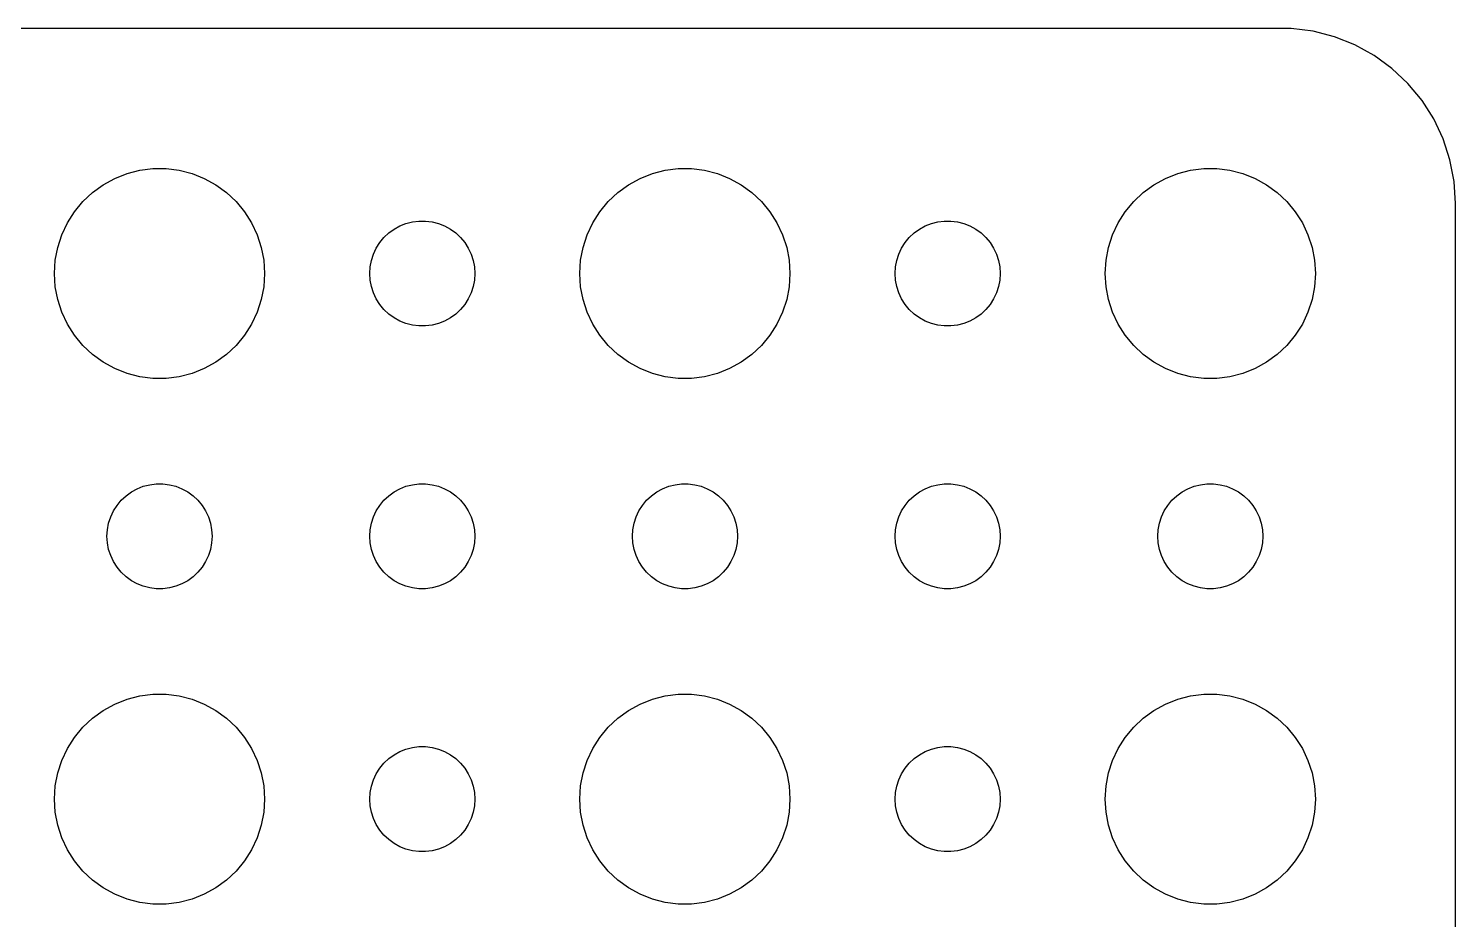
# Model space of a CAD drawing. Header units: metres. Extents: x -37 to 37, y 140 to 346.
# Drawn here: x -3.74 to 37, y 320.57 to 345.99 of the extents above; entities that cross this region are included whole.
import ezdxf

# ---------------------------------------------------------------- set-up
doc = ezdxf.new("R2010")
doc.units = ezdxf.units.M

msp = doc.modelspace()

# ---------------------------------------------------------------- linework, layer by layer
for p, q in [((32.3139, 345.99), (-32.3139, 345.99)), ((32.9369, 345.911), (32.3139, 345.99)), ((33.5451, 345.755), (32.9369, 345.911)), ((34.1289, 345.524), (33.5451, 345.755)), ((34.6791, 345.222), (34.1289, 345.524)), ((35.1871, 344.853), (34.6791, 345.222)), ((35.6448, 344.423), (35.1871, 344.853)), ((36.0451, 343.939), (35.6448, 344.423)), ((36.3815, 343.409), (36.0451, 343.939)), ((36.6489, 342.841), (36.3815, 343.409)), ((36.8429, 342.243), (36.6489, 342.841)), ((36.9606, 341.627), (36.8429, 342.243)), ((-1.27733, 341.714), (-0.92705, 341.853)), ((-0.92705, 341.853), (-0.56213, 341.947)), ((-0.56213, 341.947), (-0.18837, 341.994)), ((-0.18837, 341.994), (0.18837, 341.994)), ((0.18837, 341.994), (0.56213, 341.947)), ((0.56213, 341.947), (0.92705, 341.853)), ((0.92705, 341.853), (1.27733, 341.714)), ((13.7227, 341.714), (14.0729, 341.853)), ((14.0729, 341.853), (14.4379, 341.947)), ((14.4379, 341.947), (14.8116, 341.994)), ((14.8116, 341.994), (15.1884, 341.994)), ((15.1884, 341.994), (15.5621, 341.947)), ((15.5621, 341.947), (15.927, 341.853)), ((15.927, 341.853), (16.2773, 341.714)), ((28.7227, 341.714), (29.0729, 341.853)), ((29.0729, 341.853), (29.4379, 341.947)), ((29.4379, 341.947), (29.8116, 341.994)), ((29.8116, 341.994), (30.1884, 341.994)), ((30.1884, 341.994), (30.5621, 341.947)), ((30.5621, 341.947), (30.927, 341.853)), ((30.927, 341.853), (31.2773, 341.714)), ((-1.91226, 341.312), (-1.60747, 341.533)), ((-1.60747, 341.533), (-1.27733, 341.714)), ((1.27733, 341.714), (1.60747, 341.533)), ((1.60747, 341.533), (1.91226, 341.312)), ((13.0877, 341.312), (13.3925, 341.533)), ((13.3925, 341.533), (13.7227, 341.714)), ((16.2773, 341.714), (16.6075, 341.533)), ((16.6075, 341.533), (16.9123, 341.312)), ((28.0877, 341.312), (28.3925, 341.533)), ((28.3925, 341.533), (28.7227, 341.714)), ((31.2773, 341.714), (31.6075, 341.533)), ((31.6075, 341.533), (31.9123, 341.312)), ((37, 341), (36.9606, 341.627)), ((-2.42705, 340.763), (-2.1869, 341.054)), ((-2.1869, 341.054), (-1.91226, 341.312)), ((1.91226, 341.312), (2.1869, 341.054)), ((2.1869, 341.054), (2.42705, 340.763)), ((12.5729, 340.763), (12.8131, 341.054)), ((12.8131, 341.054), (13.0877, 341.312)), ((16.9123, 341.312), (17.1869, 341.054)), ((17.1869, 341.054), (17.427, 340.763)), ((27.5729, 340.763), (27.8131, 341.054)), ((27.8131, 341.054), (28.0877, 341.312)), ((31.9123, 341.312), (32.1869, 341.054)), ((32.1869, 341.054), (32.427, 340.763)), ((37, 307), (37, 341)), ((-2.62891, 340.445), (-2.42705, 340.763)), ((2.42705, 340.763), (2.62891, 340.445)), ((12.3711, 340.445), (12.5729, 340.763)), ((17.427, 340.763), (17.6289, 340.445)), ((27.3711, 340.445), (27.5729, 340.763)), ((32.427, 340.763), (32.6289, 340.445)), ((-2.78932, 340.104), (-2.62891, 340.445)), ((2.62891, 340.445), (2.78932, 340.104)), ((6.54385, 340.156), (6.69626, 340.266)), ((6.69626, 340.266), (6.86133, 340.357)), ((6.86133, 340.357), (7.03647, 340.427)), ((7.03647, 340.427), (7.21892, 340.473)), ((7.21892, 340.473), (7.40581, 340.497)), ((7.40581, 340.497), (7.59418, 340.497)), ((7.59418, 340.497), (7.78107, 340.473)), ((7.78107, 340.473), (7.96352, 340.427)), ((7.96352, 340.427), (8.13866, 340.357)), ((8.13866, 340.357), (8.30373, 340.266)), ((8.30373, 340.266), (8.45613, 340.156)), ((12.2107, 340.104), (12.3711, 340.445)), ((17.6289, 340.445), (17.7893, 340.104)), ((21.5439, 340.156), (21.6963, 340.266)), ((21.6963, 340.266), (21.8613, 340.357)), ((21.8613, 340.357), (22.0365, 340.427)), ((22.0365, 340.427), (22.2189, 340.473)), ((22.2189, 340.473), (22.4058, 340.497)), ((22.4058, 340.497), (22.5942, 340.497)), ((22.5942, 340.497), (22.7811, 340.473)), ((22.7811, 340.473), (22.9635, 340.427)), ((22.9635, 340.427), (23.1387, 340.357)), ((23.1387, 340.357), (23.3037, 340.266)), ((23.3037, 340.266), (23.4561, 340.156)), ((27.2107, 340.104), (27.3711, 340.445)), ((32.6289, 340.445), (32.7893, 340.104)), ((-2.90575, 339.746), (-2.78932, 340.104)), ((2.78932, 340.104), (2.90575, 339.746)), ((6.18553, 339.723), (6.28647, 339.882)), ((6.28647, 339.882), (6.40654, 340.027)), ((6.40654, 340.027), (6.54385, 340.156)), ((8.45613, 340.156), (8.59344, 340.027)), ((8.59344, 340.027), (8.71352, 339.882)), ((8.71352, 339.882), (8.81445, 339.723)), ((12.0942, 339.746), (12.2107, 340.104)), ((17.7893, 340.104), (17.9057, 339.746)), ((21.1855, 339.723), (21.2865, 339.882)), ((21.2865, 339.882), (21.4065, 340.027)), ((21.4065, 340.027), (21.5439, 340.156)), ((23.4561, 340.156), (23.5934, 340.027)), ((23.5934, 340.027), (23.7135, 339.882)), ((23.7135, 339.882), (23.8145, 339.723)), ((27.0942, 339.746), (27.2107, 340.104)), ((32.7893, 340.104), (32.9057, 339.746)), ((-3, 339), (-2.97633, 339.376)), ((-2.97633, 339.376), (-2.90575, 339.746)), ((2.90575, 339.746), (2.97633, 339.376)), ((2.97633, 339.376), (3, 339)), ((6.01183, 339.188), (6.04712, 339.373)), ((6.04712, 339.373), (6.10533, 339.552)), ((6.10533, 339.552), (6.18553, 339.723)), ((8.81445, 339.723), (8.89465, 339.552)), ((8.89465, 339.552), (8.95287, 339.373)), ((8.95287, 339.373), (8.98816, 339.188)), ((12, 339), (12.0237, 339.376)), ((12.0237, 339.376), (12.0942, 339.746)), ((17.9057, 339.746), (17.9763, 339.376)), ((17.9763, 339.376), (18, 339)), ((21.0118, 339.188), (21.0471, 339.373)), ((21.0471, 339.373), (21.1053, 339.552)), ((21.1053, 339.552), (21.1855, 339.723)), ((23.8145, 339.723), (23.8947, 339.552)), ((23.8947, 339.552), (23.9529, 339.373)), ((23.9529, 339.373), (23.9882, 339.188)), ((27, 339), (27.0237, 339.376)), ((27.0237, 339.376), (27.0942, 339.746)), ((32.9057, 339.746), (32.9763, 339.376)), ((32.9763, 339.376), (33, 339)), ((-2.97633, 338.624), (-3, 339)), ((3, 339), (2.97633, 338.624)), ((6, 339), (6.01183, 339.188)), ((6.01183, 338.812), (6, 339)), ((8.98816, 339.188), (9, 339)), ((9, 339), (8.98816, 338.812)), ((12.0237, 338.624), (12, 339)), ((18, 339), (17.9763, 338.624)), ((21, 339), (21.0118, 339.188)), ((21.0118, 338.812), (21, 339)), ((23.9882, 339.188), (24, 339)), ((24, 339), (23.9882, 338.812)), ((27.0237, 338.624), (27, 339)), ((33, 339), (32.9763, 338.624)), ((-2.90575, 338.254), (-2.97633, 338.624)), ((2.97633, 338.624), (2.90575, 338.254)), ((6.04712, 338.627), (6.01183, 338.812)), ((6.10533, 338.448), (6.04712, 338.627)), ((8.95287, 338.627), (8.89465, 338.448)), ((8.98816, 338.812), (8.95287, 338.627)), ((12.0942, 338.254), (12.0237, 338.624)), ((17.9763, 338.624), (17.9057, 338.254)), ((21.0471, 338.627), (21.0118, 338.812)), ((21.1053, 338.448), (21.0471, 338.627)), ((23.9529, 338.627), (23.8947, 338.448)), ((23.9882, 338.812), (23.9529, 338.627)), ((27.0942, 338.254), (27.0237, 338.624)), ((32.9763, 338.624), (32.9057, 338.254)), ((-2.78932, 337.896), (-2.90575, 338.254)), ((2.90575, 338.254), (2.78932, 337.896)), ((6.18553, 338.277), (6.10533, 338.448)), ((6.28647, 338.118), (6.18553, 338.277)), ((8.81445, 338.277), (8.71352, 338.118)), ((8.89465, 338.448), (8.81445, 338.277)), ((12.2107, 337.896), (12.0942, 338.254)), ((17.9057, 338.254), (17.7893, 337.896)), ((21.1855, 338.277), (21.1053, 338.448)), ((21.2865, 338.118), (21.1855, 338.277)), ((23.8145, 338.277), (23.7135, 338.118)), ((23.8947, 338.448), (23.8145, 338.277)), ((27.2107, 337.896), (27.0942, 338.254)), ((32.9057, 338.254), (32.7893, 337.896)), ((-2.62891, 337.555), (-2.78932, 337.896)), ((2.78932, 337.896), (2.62891, 337.555)), ((6.40654, 337.973), (6.28647, 338.118)), ((6.54385, 337.844), (6.40654, 337.973)), ((6.69626, 337.734), (6.54385, 337.844)), ((8.45613, 337.844), (8.30373, 337.734)), ((8.59344, 337.973), (8.45613, 337.844)), ((8.71352, 338.118), (8.59344, 337.973)), ((12.3711, 337.555), (12.2107, 337.896)), ((17.7893, 337.896), (17.6289, 337.555)), ((21.4065, 337.973), (21.2865, 338.118)), ((21.5439, 337.844), (21.4065, 337.973)), ((21.6963, 337.734), (21.5439, 337.844)), ((23.4561, 337.844), (23.3037, 337.734)), ((23.5934, 337.973), (23.4561, 337.844)), ((23.7135, 338.118), (23.5934, 337.973)), ((27.3711, 337.555), (27.2107, 337.896)), ((32.7893, 337.896), (32.6289, 337.555)), ((-2.42705, 337.237), (-2.62891, 337.555)), ((2.62891, 337.555), (2.42705, 337.237)), ((6.86133, 337.643), (6.69626, 337.734)), ((7.03647, 337.573), (6.86133, 337.643)), ((7.21892, 337.527), (7.03647, 337.573)), ((7.40581, 337.503), (7.21892, 337.527)), ((7.59418, 337.503), (7.40581, 337.503)), ((7.78107, 337.527), (7.59418, 337.503)), ((7.96352, 337.573), (7.78107, 337.527)), ((8.13866, 337.643), (7.96352, 337.573)), ((8.30373, 337.734), (8.13866, 337.643)), ((12.5729, 337.237), (12.3711, 337.555)), ((17.6289, 337.555), (17.427, 337.237)), ((21.8613, 337.643), (21.6963, 337.734)), ((22.0365, 337.573), (21.8613, 337.643)), ((22.2189, 337.527), (22.0365, 337.573)), ((22.4058, 337.503), (22.2189, 337.527)), ((22.5942, 337.503), (22.4058, 337.503)), ((22.7811, 337.527), (22.5942, 337.503)), ((22.9635, 337.573), (22.7811, 337.527)), ((23.1387, 337.643), (22.9635, 337.573)), ((23.3037, 337.734), (23.1387, 337.643)), ((27.5729, 337.237), (27.3711, 337.555)), ((32.6289, 337.555), (32.427, 337.237)), ((-2.1869, 336.946), (-2.42705, 337.237)), ((-1.91226, 336.688), (-2.1869, 336.946)), ((2.1869, 336.946), (1.91226, 336.688)), ((2.42705, 337.237), (2.1869, 336.946)), ((12.8131, 336.946), (12.5729, 337.237)), ((13.0877, 336.688), (12.8131, 336.946)), ((17.1869, 336.946), (16.9123, 336.688)), ((17.427, 337.237), (17.1869, 336.946)), ((27.8131, 336.946), (27.5729, 337.237)), ((28.0877, 336.688), (27.8131, 336.946)), ((32.1869, 336.946), (31.9123, 336.688)), ((32.427, 337.237), (32.1869, 336.946)), ((-1.60747, 336.467), (-1.91226, 336.688)), ((1.91226, 336.688), (1.60747, 336.467)), ((13.3925, 336.467), (13.0877, 336.688)), ((16.9123, 336.688), (16.6075, 336.467)), ((28.3925, 336.467), (28.0877, 336.688)), ((31.9123, 336.688), (31.6075, 336.467)), ((-1.27733, 336.286), (-1.60747, 336.467)), ((-0.92705, 336.147), (-1.27733, 336.286)), ((-0.56213, 336.053), (-0.92705, 336.147)), ((0.92705, 336.147), (0.56213, 336.053)), ((1.27733, 336.286), (0.92705, 336.147)), ((1.60747, 336.467), (1.27733, 336.286)), ((13.7227, 336.286), (13.3925, 336.467)), ((14.0729, 336.147), (13.7227, 336.286)), ((14.4379, 336.053), (14.0729, 336.147)), ((15.927, 336.147), (15.5621, 336.053)), ((16.2773, 336.286), (15.927, 336.147)), ((16.6075, 336.467), (16.2773, 336.286)), ((28.7227, 336.286), (28.3925, 336.467)), ((29.0729, 336.147), (28.7227, 336.286)), ((29.4379, 336.053), (29.0729, 336.147)), ((30.927, 336.147), (30.5621, 336.053)), ((31.2773, 336.286), (30.927, 336.147)), ((31.6075, 336.467), (31.2773, 336.286)), ((-0.18837, 336.006), (-0.56213, 336.053)), ((0.18837, 336.006), (-0.18837, 336.006)), ((0.56213, 336.053), (0.18837, 336.006)), ((14.8116, 336.006), (14.4379, 336.053)), ((15.1884, 336.006), (14.8116, 336.006)), ((15.5621, 336.053), (15.1884, 336.006)), ((29.8116, 336.006), (29.4379, 336.053)), ((30.1884, 336.006), (29.8116, 336.006)), ((30.5621, 336.053), (30.1884, 336.006)), ((-0.80373, 332.766), (-0.63866, 332.857)), ((-0.63866, 332.857), (-0.46352, 332.927)), ((-0.46352, 332.927), (-0.28107, 332.973)), ((-0.28107, 332.973), (-0.09418, 332.997)), ((-0.09418, 332.997), (0.09418, 332.997)), ((0.09418, 332.997), (0.28107, 332.973)), ((0.28107, 332.973), (0.46352, 332.927)), ((0.46352, 332.927), (0.63866, 332.857)), ((0.63866, 332.857), (0.80373, 332.766)), ((6.69626, 332.766), (6.86133, 332.857)), ((6.86133, 332.857), (7.03647, 332.927)), ((7.03647, 332.927), (7.21892, 332.973)), ((7.21892, 332.973), (7.40581, 332.997)), ((7.40581, 332.997), (7.59418, 332.997)), ((7.59418, 332.997), (7.78107, 332.973)), ((7.78107, 332.973), (7.96352, 332.927)), ((7.96352, 332.927), (8.13866, 332.857)), ((8.13866, 332.857), (8.30373, 332.766)), ((14.1963, 332.766), (14.3613, 332.857)), ((14.3613, 332.857), (14.5365, 332.927)), ((14.5365, 332.927), (14.7189, 332.973)), ((14.7189, 332.973), (14.9058, 332.997)), ((14.9058, 332.997), (15.0942, 332.997)), ((15.0942, 332.997), (15.2811, 332.973)), ((15.2811, 332.973), (15.4635, 332.927)), ((15.4635, 332.927), (15.6387, 332.857)), ((15.6387, 332.857), (15.8037, 332.766)), ((21.6963, 332.766), (21.8613, 332.857)), ((21.8613, 332.857), (22.0365, 332.927)), ((22.0365, 332.927), (22.2189, 332.973)), ((22.2189, 332.973), (22.4058, 332.997)), ((22.4058, 332.997), (22.5942, 332.997)), ((22.5942, 332.997), (22.7811, 332.973)), ((22.7811, 332.973), (22.9635, 332.927)), ((22.9635, 332.927), (23.1387, 332.857)), ((23.1387, 332.857), (23.3037, 332.766)), ((29.1963, 332.766), (29.3613, 332.857)), ((29.3613, 332.857), (29.5365, 332.927)), ((29.5365, 332.927), (29.7189, 332.973)), ((29.7189, 332.973), (29.9058, 332.997)), ((29.9058, 332.997), (30.0942, 332.997)), ((30.0942, 332.997), (30.2811, 332.973)), ((30.2811, 332.973), (30.4635, 332.927)), ((30.4635, 332.927), (30.6387, 332.857)), ((30.6387, 332.857), (30.8037, 332.766)), ((-1.21352, 332.382), (-1.09344, 332.527)), ((-1.09344, 332.527), (-0.95613, 332.656)), ((-0.95613, 332.656), (-0.80373, 332.766)), ((0.80373, 332.766), (0.95613, 332.656)), ((0.95613, 332.656), (1.09344, 332.527)), ((1.09344, 332.527), (1.21352, 332.382)), ((6.28647, 332.382), (6.40654, 332.527)), ((6.40654, 332.527), (6.54385, 332.656)), ((6.54385, 332.656), (6.69626, 332.766)), ((8.30373, 332.766), (8.45613, 332.656)), ((8.45613, 332.656), (8.59344, 332.527)), ((8.59344, 332.527), (8.71352, 332.382)), ((13.7865, 332.382), (13.9065, 332.527)), ((13.9065, 332.527), (14.0439, 332.656)), ((14.0439, 332.656), (14.1963, 332.766)), ((15.8037, 332.766), (15.9561, 332.656)), ((15.9561, 332.656), (16.0934, 332.527)), ((16.0934, 332.527), (16.2135, 332.382)), ((21.2865, 332.382), (21.4065, 332.527)), ((21.4065, 332.527), (21.5439, 332.656)), ((21.5439, 332.656), (21.6963, 332.766)), ((23.3037, 332.766), (23.4561, 332.656)), ((23.4561, 332.656), (23.5934, 332.527)), ((23.5934, 332.527), (23.7135, 332.382)), ((28.7865, 332.382), (28.9065, 332.527)), ((28.9065, 332.527), (29.0439, 332.656)), ((29.0439, 332.656), (29.1963, 332.766)), ((30.8037, 332.766), (30.9561, 332.656)), ((30.9561, 332.656), (31.0934, 332.527)), ((31.0934, 332.527), (31.2135, 332.382)), ((-1.45287, 331.873), (-1.39465, 332.052)), ((-1.39465, 332.052), (-1.31445, 332.223)), ((-1.31445, 332.223), (-1.21352, 332.382)), ((1.21352, 332.382), (1.31445, 332.223)), ((1.31445, 332.223), (1.39465, 332.052)), ((1.39465, 332.052), (1.45287, 331.873)), ((6.04712, 331.873), (6.10533, 332.052)), ((6.10533, 332.052), (6.18553, 332.223)), ((6.18553, 332.223), (6.28647, 332.382)), ((8.71352, 332.382), (8.81445, 332.223)), ((8.81445, 332.223), (8.89465, 332.052)), ((8.89465, 332.052), (8.95287, 331.873)), ((13.5471, 331.873), (13.6053, 332.052)), ((13.6053, 332.052), (13.6855, 332.223)), ((13.6855, 332.223), (13.7865, 332.382)), ((16.2135, 332.382), (16.3145, 332.223)), ((16.3145, 332.223), (16.3947, 332.052)), ((16.3947, 332.052), (16.4529, 331.873)), ((21.0471, 331.873), (21.1053, 332.052)), ((21.1053, 332.052), (21.1855, 332.223)), ((21.1855, 332.223), (21.2865, 332.382)), ((23.7135, 332.382), (23.8145, 332.223)), ((23.8145, 332.223), (23.8947, 332.052)), ((23.8947, 332.052), (23.9529, 331.873)), ((28.5471, 331.873), (28.6053, 332.052)), ((28.6053, 332.052), (28.6855, 332.223)), ((28.6855, 332.223), (28.7865, 332.382)), ((31.2135, 332.382), (31.3145, 332.223)), ((31.3145, 332.223), (31.3947, 332.052)), ((31.3947, 332.052), (31.4529, 331.873)), ((-1.5, 331.5), (-1.48816, 331.688)), ((-1.48816, 331.688), (-1.45287, 331.873)), ((1.45287, 331.873), (1.48816, 331.688)), ((1.48816, 331.688), (1.5, 331.5)), ((6, 331.5), (6.01183, 331.688)), ((6.01183, 331.688), (6.04712, 331.873)), ((8.95287, 331.873), (8.98816, 331.688)), ((8.98816, 331.688), (9, 331.5)), ((13.5, 331.5), (13.5118, 331.688)), ((13.5118, 331.688), (13.5471, 331.873)), ((16.4529, 331.873), (16.4882, 331.688)), ((16.4882, 331.688), (16.5, 331.5)), ((21, 331.5), (21.0118, 331.688)), ((21.0118, 331.688), (21.0471, 331.873)), ((23.9529, 331.873), (23.9882, 331.688)), ((23.9882, 331.688), (24, 331.5)), ((28.5, 331.5), (28.5118, 331.688)), ((28.5118, 331.688), (28.5471, 331.873)), ((31.4529, 331.873), (31.4882, 331.688)), ((31.4882, 331.688), (31.5, 331.5)), ((-1.48816, 331.312), (-1.5, 331.5)), ((-1.45287, 331.127), (-1.48816, 331.312)), ((1.48816, 331.312), (1.45287, 331.127)), ((1.5, 331.5), (1.48816, 331.312)), ((6.01183, 331.312), (6, 331.5)), ((6.04712, 331.127), (6.01183, 331.312)), ((8.98816, 331.312), (8.95287, 331.127)), ((9, 331.5), (8.98816, 331.312)), ((13.5118, 331.312), (13.5, 331.5)), ((13.5471, 331.127), (13.5118, 331.312)), ((16.4882, 331.312), (16.4529, 331.127)), ((16.5, 331.5), (16.4882, 331.312)), ((21.0118, 331.312), (21, 331.5)), ((21.0471, 331.127), (21.0118, 331.312)), ((23.9882, 331.312), (23.9529, 331.127)), ((24, 331.5), (23.9882, 331.312)), ((28.5118, 331.312), (28.5, 331.5)), ((28.5471, 331.127), (28.5118, 331.312)), ((31.4882, 331.312), (31.4529, 331.127)), ((31.5, 331.5), (31.4882, 331.312)), ((-1.39465, 330.948), (-1.45287, 331.127)), ((-1.31445, 330.777), (-1.39465, 330.948)), ((1.39465, 330.948), (1.31445, 330.777)), ((1.45287, 331.127), (1.39465, 330.948)), ((6.10533, 330.948), (6.04712, 331.127)), ((6.18553, 330.777), (6.10533, 330.948)), ((8.89465, 330.948), (8.81445, 330.777)), ((8.95287, 331.127), (8.89465, 330.948)), ((13.6053, 330.948), (13.5471, 331.127)), ((13.6855, 330.777), (13.6053, 330.948)), ((16.3947, 330.948), (16.3145, 330.777)), ((16.4529, 331.127), (16.3947, 330.948)), ((21.1053, 330.948), (21.0471, 331.127)), ((21.1855, 330.777), (21.1053, 330.948)), ((23.8947, 330.948), (23.8145, 330.777)), ((23.9529, 331.127), (23.8947, 330.948)), ((28.6053, 330.948), (28.5471, 331.127)), ((28.6855, 330.777), (28.6053, 330.948)), ((31.3947, 330.948), (31.3145, 330.777)), ((31.4529, 331.127), (31.3947, 330.948)), ((-1.21352, 330.618), (-1.31445, 330.777)), ((-1.09344, 330.473), (-1.21352, 330.618)), ((-0.95613, 330.344), (-1.09344, 330.473)), ((1.09344, 330.473), (0.95613, 330.344)), ((1.21352, 330.618), (1.09344, 330.473)), ((1.31445, 330.777), (1.21352, 330.618)), ((6.28647, 330.618), (6.18553, 330.777)), ((6.40654, 330.473), (6.28647, 330.618)), ((6.54385, 330.344), (6.40654, 330.473)), ((8.59344, 330.473), (8.45613, 330.344)), ((8.71352, 330.618), (8.59344, 330.473)), ((8.81445, 330.777), (8.71352, 330.618)), ((13.7865, 330.618), (13.6855, 330.777)), ((13.9065, 330.473), (13.7865, 330.618)), ((14.0439, 330.344), (13.9065, 330.473)), ((16.0934, 330.473), (15.9561, 330.344)), ((16.2135, 330.618), (16.0934, 330.473)), ((16.3145, 330.777), (16.2135, 330.618)), ((21.2865, 330.618), (21.1855, 330.777)), ((21.4065, 330.473), (21.2865, 330.618)), ((21.5439, 330.344), (21.4065, 330.473)), ((23.5934, 330.473), (23.4561, 330.344)), ((23.7135, 330.618), (23.5934, 330.473)), ((23.8145, 330.777), (23.7135, 330.618)), ((28.7865, 330.618), (28.6855, 330.777)), ((28.9065, 330.473), (28.7865, 330.618)), ((29.0439, 330.344), (28.9065, 330.473)), ((31.0934, 330.473), (30.9561, 330.344)), ((31.2135, 330.618), (31.0934, 330.473)), ((31.3145, 330.777), (31.2135, 330.618)), ((-0.80373, 330.234), (-0.95613, 330.344)), ((-0.63866, 330.143), (-0.80373, 330.234)), ((-0.46352, 330.073), (-0.63866, 330.143)), ((-0.28107, 330.027), (-0.46352, 330.073)), ((-0.09418, 330.003), (-0.28107, 330.027)), ((0.09418, 330.003), (-0.09418, 330.003)), ((0.28107, 330.027), (0.09418, 330.003)), ((0.46352, 330.073), (0.28107, 330.027)), ((0.63866, 330.143), (0.46352, 330.073)), ((0.80373, 330.234), (0.63866, 330.143)), ((0.95613, 330.344), (0.80373, 330.234)), ((6.69626, 330.234), (6.54385, 330.344)), ((6.86133, 330.143), (6.69626, 330.234)), ((7.03647, 330.073), (6.86133, 330.143)), ((7.21892, 330.027), (7.03647, 330.073)), ((7.40581, 330.003), (7.21892, 330.027)), ((7.59418, 330.003), (7.40581, 330.003)), ((7.78107, 330.027), (7.59418, 330.003)), ((7.96352, 330.073), (7.78107, 330.027)), ((8.13866, 330.143), (7.96352, 330.073)), ((8.30373, 330.234), (8.13866, 330.143)), ((8.45613, 330.344), (8.30373, 330.234)), ((14.1963, 330.234), (14.0439, 330.344)), ((14.3613, 330.143), (14.1963, 330.234)), ((14.5365, 330.073), (14.3613, 330.143)), ((14.7189, 330.027), (14.5365, 330.073)), ((14.9058, 330.003), (14.7189, 330.027)), ((15.0942, 330.003), (14.9058, 330.003)), ((15.2811, 330.027), (15.0942, 330.003)), ((15.4635, 330.073), (15.2811, 330.027)), ((15.6387, 330.143), (15.4635, 330.073)), ((15.8037, 330.234), (15.6387, 330.143)), ((15.9561, 330.344), (15.8037, 330.234)), ((21.6963, 330.234), (21.5439, 330.344)), ((21.8613, 330.143), (21.6963, 330.234)), ((22.0365, 330.073), (21.8613, 330.143)), ((22.2189, 330.027), (22.0365, 330.073)), ((22.4058, 330.003), (22.2189, 330.027)), ((22.5942, 330.003), (22.4058, 330.003)), ((22.7811, 330.027), (22.5942, 330.003)), ((22.9635, 330.073), (22.7811, 330.027)), ((23.1387, 330.143), (22.9635, 330.073)), ((23.3037, 330.234), (23.1387, 330.143)), ((23.4561, 330.344), (23.3037, 330.234)), ((29.1963, 330.234), (29.0439, 330.344)), ((29.3613, 330.143), (29.1963, 330.234)), ((29.5365, 330.073), (29.3613, 330.143)), ((29.7189, 330.027), (29.5365, 330.073)), ((29.9058, 330.003), (29.7189, 330.027)), ((30.0942, 330.003), (29.9058, 330.003)), ((30.2811, 330.027), (30.0942, 330.003)), ((30.4635, 330.073), (30.2811, 330.027)), ((30.6387, 330.143), (30.4635, 330.073)), ((30.8037, 330.234), (30.6387, 330.143)), ((30.9561, 330.344), (30.8037, 330.234)), ((-1.27733, 326.714), (-0.92705, 326.853)), ((-0.92705, 326.853), (-0.56213, 326.947)), ((-0.56213, 326.947), (-0.18837, 326.994)), ((-0.18837, 326.994), (0.18837, 326.994)), ((0.18837, 326.994), (0.56213, 326.947)), ((0.56213, 326.947), (0.92705, 326.853)), ((0.92705, 326.853), (1.27733, 326.714)), ((13.7227, 326.714), (14.0729, 326.853)), ((14.0729, 326.853), (14.4379, 326.947)), ((14.4379, 326.947), (14.8116, 326.994)), ((14.8116, 326.994), (15.1884, 326.994)), ((15.1884, 326.994), (15.5621, 326.947)), ((15.5621, 326.947), (15.927, 326.853)), ((15.927, 326.853), (16.2773, 326.714)), ((28.7227, 326.714), (29.0729, 326.853)), ((29.0729, 326.853), (29.4379, 326.947)), ((29.4379, 326.947), (29.8116, 326.994)), ((29.8116, 326.994), (30.1884, 326.994)), ((30.1884, 326.994), (30.5621, 326.947)), ((30.5621, 326.947), (30.927, 326.853)), ((30.927, 326.853), (31.2773, 326.714)), ((-1.91226, 326.312), (-1.60747, 326.533)), ((-1.60747, 326.533), (-1.27733, 326.714)), ((1.27733, 326.714), (1.60747, 326.533)), ((1.60747, 326.533), (1.91226, 326.312)), ((13.0877, 326.312), (13.3925, 326.533)), ((13.3925, 326.533), (13.7227, 326.714)), ((16.2773, 326.714), (16.6075, 326.533)), ((16.6075, 326.533), (16.9123, 326.312)), ((28.0877, 326.312), (28.3925, 326.533)), ((28.3925, 326.533), (28.7227, 326.714)), ((31.2773, 326.714), (31.6075, 326.533)), ((31.6075, 326.533), (31.9123, 326.312)), ((-2.42705, 325.763), (-2.1869, 326.054)), ((-2.1869, 326.054), (-1.91226, 326.312)), ((1.91226, 326.312), (2.1869, 326.054)), ((2.1869, 326.054), (2.42705, 325.763)), ((12.5729, 325.763), (12.8131, 326.054)), ((12.8131, 326.054), (13.0877, 326.312)), ((16.9123, 326.312), (17.1869, 326.054)), ((17.1869, 326.054), (17.427, 325.763)), ((27.5729, 325.763), (27.8131, 326.054)), ((27.8131, 326.054), (28.0877, 326.312)), ((31.9123, 326.312), (32.1869, 326.054)), ((32.1869, 326.054), (32.427, 325.763)), ((-2.62891, 325.445), (-2.42705, 325.763)), ((2.42705, 325.763), (2.62891, 325.445)), ((12.3711, 325.445), (12.5729, 325.763)), ((17.427, 325.763), (17.6289, 325.445)), ((27.3711, 325.445), (27.5729, 325.763)), ((32.427, 325.763), (32.6289, 325.445)), ((-2.78932, 325.104), (-2.62891, 325.445)), ((2.62891, 325.445), (2.78932, 325.104)), ((6.40654, 325.027), (6.54385, 325.156)), ((6.54385, 325.156), (6.69626, 325.266)), ((6.69626, 325.266), (6.86133, 325.357)), ((6.86133, 325.357), (7.03647, 325.427)), ((7.03647, 325.427), (7.21892, 325.473)), ((7.21892, 325.473), (7.40581, 325.497)), ((7.40581, 325.497), (7.59418, 325.497)), ((7.59418, 325.497), (7.78107, 325.473)), ((7.78107, 325.473), (7.96352, 325.427)), ((7.96352, 325.427), (8.13866, 325.357)), ((8.13866, 325.357), (8.30373, 325.266)), ((8.30373, 325.266), (8.45613, 325.156)), ((8.45613, 325.156), (8.59344, 325.027)), ((12.2107, 325.104), (12.3711, 325.445)), ((17.6289, 325.445), (17.7893, 325.104)), ((21.4065, 325.027), (21.5439, 325.156)), ((21.5439, 325.156), (21.6963, 325.266)), ((21.6963, 325.266), (21.8613, 325.357)), ((21.8613, 325.357), (22.0365, 325.427)), ((22.0365, 325.427), (22.2189, 325.473)), ((22.2189, 325.473), (22.4058, 325.497)), ((22.4058, 325.497), (22.5942, 325.497)), ((22.5942, 325.497), (22.7811, 325.473)), ((22.7811, 325.473), (22.9635, 325.427)), ((22.9635, 325.427), (23.1387, 325.357)), ((23.1387, 325.357), (23.3037, 325.266)), ((23.3037, 325.266), (23.4561, 325.156)), ((23.4561, 325.156), (23.5934, 325.027)), ((27.2107, 325.104), (27.3711, 325.445)), ((32.6289, 325.445), (32.7893, 325.104)), ((-2.97633, 324.376), (-2.90575, 324.746)), ((-2.90575, 324.746), (-2.78932, 325.104)), ((2.78932, 325.104), (2.90575, 324.746)), ((2.90575, 324.746), (2.97633, 324.376)), ((6.10533, 324.552), (6.18553, 324.723)), ((6.18553, 324.723), (6.28647, 324.882)), ((6.28647, 324.882), (6.40654, 325.027)), ((8.59344, 325.027), (8.71352, 324.882)), ((8.71352, 324.882), (8.81445, 324.723)), ((8.81445, 324.723), (8.89465, 324.552)), ((12.0237, 324.376), (12.0942, 324.746)), ((12.0942, 324.746), (12.2107, 325.104)), ((17.7893, 325.104), (17.9057, 324.746)), ((17.9057, 324.746), (17.9763, 324.376)), ((21.1053, 324.552), (21.1855, 324.723)), ((21.1855, 324.723), (21.2865, 324.882)), ((21.2865, 324.882), (21.4065, 325.027)), ((23.5934, 325.027), (23.7135, 324.882)), ((23.7135, 324.882), (23.8145, 324.723)), ((23.8145, 324.723), (23.8947, 324.552)), ((27.0237, 324.376), (27.0942, 324.746)), ((27.0942, 324.746), (27.2107, 325.104)), ((32.7893, 325.104), (32.9057, 324.746)), ((32.9057, 324.746), (32.9763, 324.376)), ((-3, 324), (-2.97633, 324.376)), ((2.97633, 324.376), (3, 324)), ((6.01183, 324.188), (6.04712, 324.373)), ((6.04712, 324.373), (6.10533, 324.552)), ((8.89465, 324.552), (8.95287, 324.373)), ((8.95287, 324.373), (8.98816, 324.188)), ((12, 324), (12.0237, 324.376)), ((17.9763, 324.376), (18, 324)), ((21.0118, 324.188), (21.0471, 324.373)), ((21.0471, 324.373), (21.1053, 324.552)), ((23.8947, 324.552), (23.9529, 324.373)), ((23.9529, 324.373), (23.9882, 324.188)), ((27, 324), (27.0237, 324.376)), ((32.9763, 324.376), (33, 324)), ((-2.97633, 323.624), (-3, 324)), ((3, 324), (2.97633, 323.624)), ((6, 324), (6.01183, 324.188)), ((6.01183, 323.812), (6, 324)), ((8.98816, 324.188), (9, 324)), ((9, 324), (8.98816, 323.812)), ((12.0237, 323.624), (12, 324)), ((18, 324), (17.9763, 323.624)), ((21, 324), (21.0118, 324.188)), ((21.0118, 323.812), (21, 324)), ((23.9882, 324.188), (24, 324)), ((24, 324), (23.9882, 323.812)), ((27.0237, 323.624), (27, 324)), ((33, 324), (32.9763, 323.624)), ((-2.90575, 323.254), (-2.97633, 323.624)), ((2.97633, 323.624), (2.90575, 323.254)), ((6.04712, 323.627), (6.01183, 323.812)), ((6.10533, 323.448), (6.04712, 323.627)), ((8.95287, 323.627), (8.89465, 323.448)), ((8.98816, 323.812), (8.95287, 323.627)), ((12.0942, 323.254), (12.0237, 323.624)), ((17.9763, 323.624), (17.9057, 323.254)), ((21.0471, 323.627), (21.0118, 323.812)), ((21.1053, 323.448), (21.0471, 323.627)), ((23.9529, 323.627), (23.8947, 323.448)), ((23.9882, 323.812), (23.9529, 323.627)), ((27.0942, 323.254), (27.0237, 323.624)), ((32.9763, 323.624), (32.9057, 323.254)), ((-2.78932, 322.896), (-2.90575, 323.254)), ((2.90575, 323.254), (2.78932, 322.896)), ((6.18553, 323.277), (6.10533, 323.448)), ((6.28647, 323.118), (6.18553, 323.277)), ((6.40654, 322.973), (6.28647, 323.118)), ((8.71352, 323.118), (8.59344, 322.973)), ((8.81445, 323.277), (8.71352, 323.118)), ((8.89465, 323.448), (8.81445, 323.277)), ((12.2107, 322.896), (12.0942, 323.254)), ((17.9057, 323.254), (17.7893, 322.896)), ((21.1855, 323.277), (21.1053, 323.448)), ((21.2865, 323.118), (21.1855, 323.277)), ((21.4065, 322.973), (21.2865, 323.118)), ((23.7135, 323.118), (23.5934, 322.973)), ((23.8145, 323.277), (23.7135, 323.118)), ((23.8947, 323.448), (23.8145, 323.277)), ((27.2107, 322.896), (27.0942, 323.254)), ((32.9057, 323.254), (32.7893, 322.896)), ((-2.62891, 322.555), (-2.78932, 322.896)), ((2.78932, 322.896), (2.62891, 322.555)), ((6.54385, 322.844), (6.40654, 322.973)), ((6.69626, 322.734), (6.54385, 322.844)), ((6.86133, 322.643), (6.69626, 322.734)), ((8.30373, 322.734), (8.13866, 322.643)), ((8.45613, 322.844), (8.30373, 322.734)), ((8.59344, 322.973), (8.45613, 322.844)), ((12.3711, 322.555), (12.2107, 322.896)), ((17.7893, 322.896), (17.6289, 322.555)), ((21.5439, 322.844), (21.4065, 322.973)), ((21.6963, 322.734), (21.5439, 322.844)), ((21.8613, 322.643), (21.6963, 322.734)), ((23.3037, 322.734), (23.1387, 322.643)), ((23.4561, 322.844), (23.3037, 322.734)), ((23.5934, 322.973), (23.4561, 322.844)), ((27.3711, 322.555), (27.2107, 322.896)), ((32.7893, 322.896), (32.6289, 322.555)), ((-2.42705, 322.237), (-2.62891, 322.555)), ((2.62891, 322.555), (2.42705, 322.237)), ((7.03647, 322.573), (6.86133, 322.643)), ((7.21892, 322.527), (7.03647, 322.573)), ((7.40581, 322.503), (7.21892, 322.527)), ((7.59418, 322.503), (7.40581, 322.503)), ((7.78107, 322.527), (7.59418, 322.503)), ((7.96352, 322.573), (7.78107, 322.527)), ((8.13866, 322.643), (7.96352, 322.573)), ((12.5729, 322.237), (12.3711, 322.555)), ((17.6289, 322.555), (17.427, 322.237)), ((22.0365, 322.573), (21.8613, 322.643)), ((22.2189, 322.527), (22.0365, 322.573)), ((22.4058, 322.503), (22.2189, 322.527)), ((22.5942, 322.503), (22.4058, 322.503)), ((22.7811, 322.527), (22.5942, 322.503)), ((22.9635, 322.573), (22.7811, 322.527)), ((23.1387, 322.643), (22.9635, 322.573)), ((27.5729, 322.237), (27.3711, 322.555)), ((32.6289, 322.555), (32.427, 322.237)), ((-2.1869, 321.946), (-2.42705, 322.237)), ((-1.91226, 321.688), (-2.1869, 321.946)), ((2.1869, 321.946), (1.91226, 321.688)), ((2.42705, 322.237), (2.1869, 321.946)), ((12.8131, 321.946), (12.5729, 322.237)), ((13.0877, 321.688), (12.8131, 321.946)), ((17.1869, 321.946), (16.9123, 321.688)), ((17.427, 322.237), (17.1869, 321.946)), ((27.8131, 321.946), (27.5729, 322.237)), ((28.0877, 321.688), (27.8131, 321.946)), ((32.1869, 321.946), (31.9123, 321.688)), ((32.427, 322.237), (32.1869, 321.946)), ((-1.60747, 321.467), (-1.91226, 321.688)), ((-1.27733, 321.286), (-1.60747, 321.467)), ((1.60747, 321.467), (1.27733, 321.286)), ((1.91226, 321.688), (1.60747, 321.467)), ((13.3925, 321.467), (13.0877, 321.688)), ((13.7227, 321.286), (13.3925, 321.467)), ((16.6075, 321.467), (16.2773, 321.286)), ((16.9123, 321.688), (16.6075, 321.467)), ((28.3925, 321.467), (28.0877, 321.688)), ((28.7227, 321.286), (28.3925, 321.467)), ((31.6075, 321.467), (31.2773, 321.286)), ((31.9123, 321.688), (31.6075, 321.467)), ((-0.92705, 321.147), (-1.27733, 321.286)), ((-0.56213, 321.053), (-0.92705, 321.147)), ((-0.18837, 321.006), (-0.56213, 321.053)), ((0.56213, 321.053), (0.18837, 321.006)), ((0.92705, 321.147), (0.56213, 321.053)), ((1.27733, 321.286), (0.92705, 321.147)), ((14.0729, 321.147), (13.7227, 321.286)), ((14.4379, 321.053), (14.0729, 321.147)), ((14.8116, 321.006), (14.4379, 321.053)), ((15.5621, 321.053), (15.1884, 321.006)), ((15.927, 321.147), (15.5621, 321.053)), ((16.2773, 321.286), (15.927, 321.147)), ((29.0729, 321.147), (28.7227, 321.286)), ((29.4379, 321.053), (29.0729, 321.147)), ((29.8116, 321.006), (29.4379, 321.053)), ((30.5621, 321.053), (30.1884, 321.006)), ((30.927, 321.147), (30.5621, 321.053)), ((31.2773, 321.286), (30.927, 321.147)), ((0.18837, 321.006), (-0.18837, 321.006)), ((15.1884, 321.006), (14.8116, 321.006)), ((30.1884, 321.006), (29.8116, 321.006))]:
    msp.add_line(p, q)

doc.saveas('drawing.dxf')
